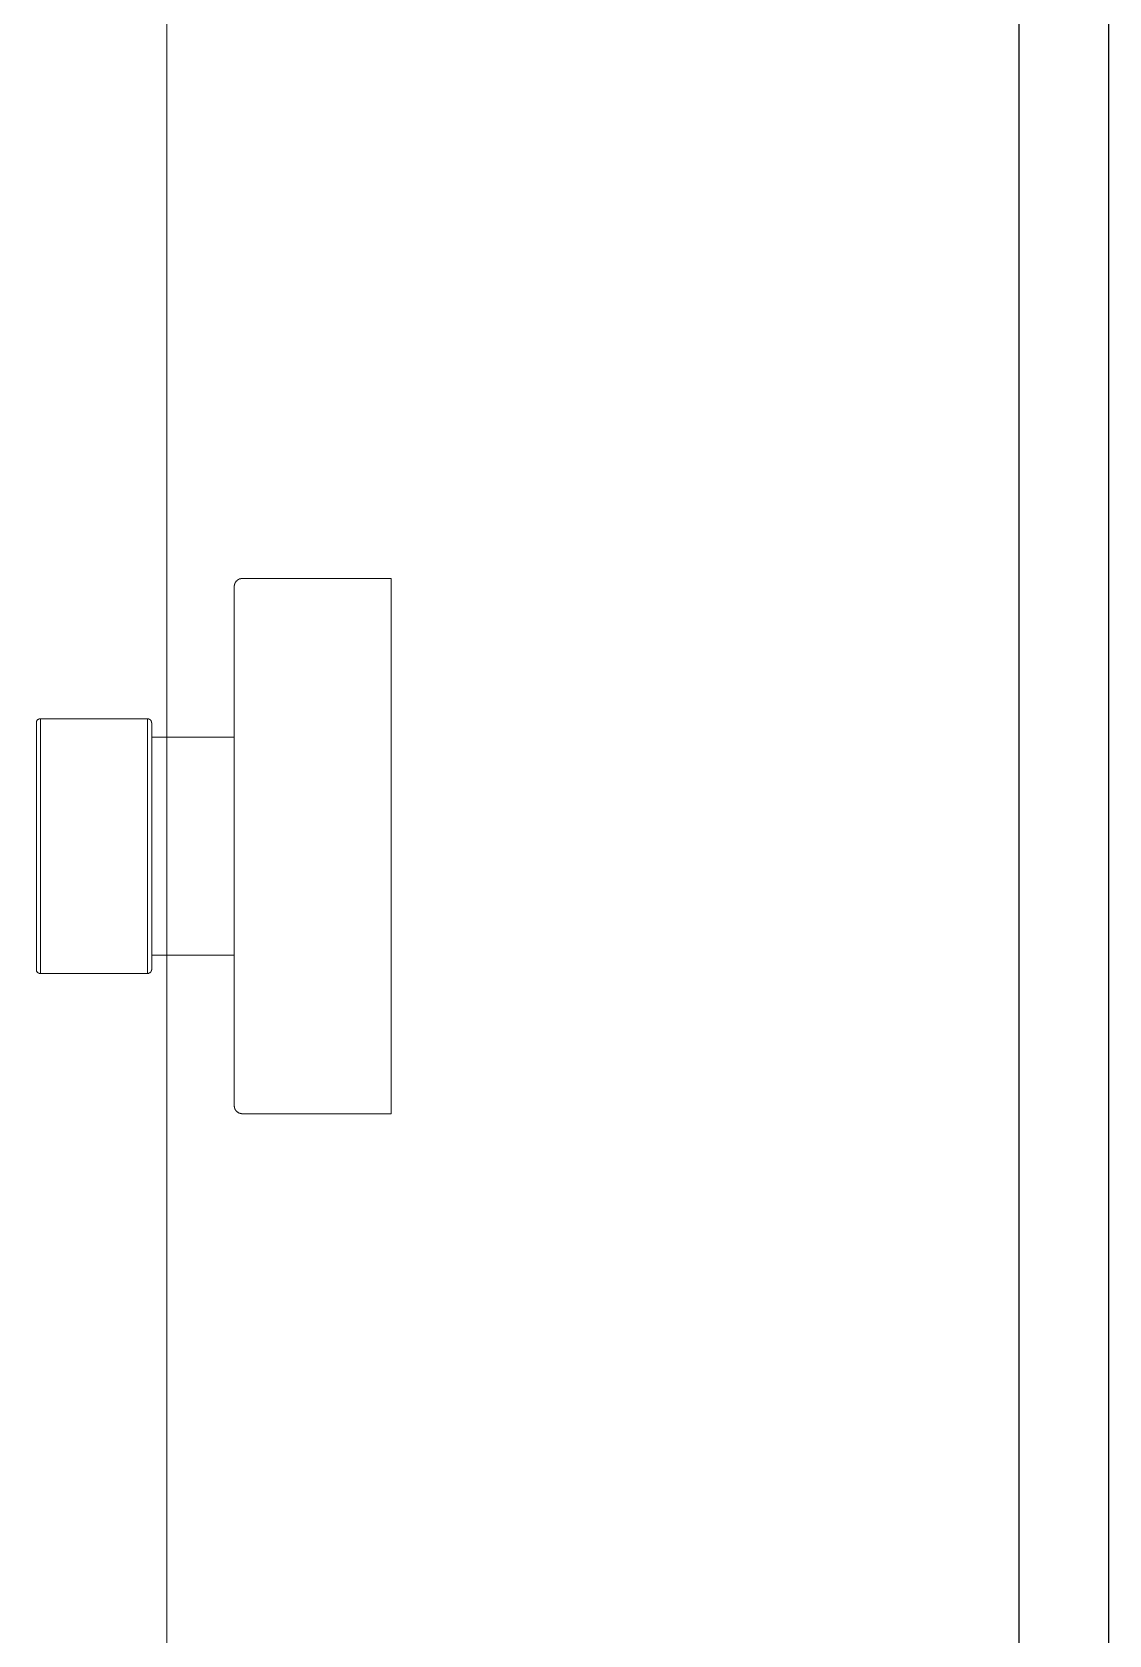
# Model space of a CAD drawing. Header units: millimetres. Extents: x -343543 to 400519, y -115663 to 104219.
# Drawn here: x -82406.5 to -82286.5, y 6072.7 to 6251.4 of the extents above; entities that cross this region are included whole.
import ezdxf

# ---------------------------------------------------------------- set-up
doc = ezdxf.new("R2010")
doc.units = ezdxf.units.MM
doc.layers.get('0').update_dxf_attribs({"color": 231, "lineweight": 0})
for name, color, linetype, lineweight in [('A-SYMBOLS', 10, 'Continuous', 13), ('XREF MAT BANG TUONG XAY$0$01.Xref _MB T1$0$A-FURN', 8, 'Continuous', 5), ('XREF MAT BANG TUONG XAY$0$01.Xref _MB T1$0$A-TEXT', 8, 'Continuous', 25)]:
    doc.layers.add(name, color=color, linetype=linetype, lineweight=lineweight)
doc.layers.add('XREF MAT BANG TUONG XAY$0$A-FNSH', color=8, linetype='Continuous')

# ---------------------------------------------------------------- blocks, each defined once
blk = doc.blocks.new('*U200')
at = {"color": 8}
for p, q in [((-38.44, -16.42), (-38.44, 0)), ((-96.43, -17.2), (-39.23, -17.2)), ((-53.85, -38.59), (-53.85, -26.61)), ((-53.85, -38.47), (-81.78, -38.47)), ((-81.47, -38.91), (-54.15, -38.91))]:
    blk.add_line(p, q, dxfattribs=at)
for points in [[(-97.18, 0), (-97.18, -16.48), (-97.16, -16.48), (-97.16, -16.6), (-97.13, -16.6), (-97.13, -16.65), (-97.1, -16.65), (-97.1, -16.71), (-97.07, -16.71), (-97.07, -16.76), (-97.04, -16.76), (-97.04, -16.81), (-97.02, -16.81), (-97.02, -16.85), (-96.99, -16.85), (-96.99, -16.87), (-96.96, -16.9), (-96.93, -16.93), (-96.9, -16.96), (-96.88, -16.98), (-96.85, -17.02), (-96.82, -17.02), (-96.82, -17.04), (-96.79, -17.04), (-96.79, -17.07), (-96.73, -17.07), (-96.73, -17.11), (-96.68, -17.11), (-96.68, -17.12), (-96.62, -17.12), (-96.62, -17.15), (-96.54, -17.15), (-96.54, -17.18), (-96.43, -17.18), (-96.43, -17.2)], [(-97.18, 0), (-38.44, 0)], [(-79.76, -26.25), (-79.76, -17.2)], [(-55.86, -17.2), (-55.86, -26.25)], [(-39.23, -17.2), (-39.2, -17.18), (-39.08, -17.18), (-39.08, -17.15), (-39, -17.15), (-39, -17.12), (-38.95, -17.12), (-38.95, -17.11), (-38.89, -17.11), (-38.89, -17.07), (-38.86, -17.07), (-38.83, -17.04), (-38.81, -17.04), (-38.81, -17.02), (-38.78, -17.02), (-38.78, -16.98), (-38.75, -16.98), (-38.75, -16.96), (-38.72, -16.96), (-38.7, -16.93), (-38.7, -16.9), (-38.67, -16.9), (-38.67, -16.87), (-38.64, -16.87), (-38.64, -16.85), (-38.61, -16.85), (-38.61, -16.81), (-38.59, -16.79), (-38.59, -16.76), (-38.55, -16.76), (-38.55, -16.71), (-38.52, -16.71), (-38.52, -16.65), (-38.5, -16.62), (-38.5, -16.57), (-38.47, -16.54), (-38.47, -16.42), (-38.44, -16.42)], [(-54.26, -26.25), (-81.36, -26.25), (-81.36, -26.28), (-81.5, -26.28), (-81.5, -26.3), (-81.55, -26.3), (-81.55, -26.33), (-81.58, -26.33), (-81.61, -26.36), (-81.64, -26.36), (-81.64, -26.38), (-81.66, -26.38), (-81.66, -26.42), (-81.7, -26.42), (-81.7, -26.45), (-81.72, -26.47), (-81.72, -26.49), (-81.75, -26.49), (-81.75, -26.58), (-81.78, -26.58)], [(-53.85, -26.61), (-53.88, -26.58), (-53.88, -26.53), (-53.9, -26.53), (-53.9, -26.47), (-53.93, -26.47), (-53.93, -26.45), (-53.96, -26.42), (-53.96, -26.38), (-53.99, -26.38), (-53.99, -26.36), (-54.05, -26.36), (-54.05, -26.33), (-54.07, -26.33), (-54.07, -26.3), (-54.15, -26.3), (-54.15, -26.28), (-54.26, -26.28), (-54.26, -26.25)], [(-81.78, -26.58), (-81.78, -38.62), (-81.75, -38.62), (-81.75, -38.69), (-81.72, -38.69), (-81.72, -38.73), (-81.7, -38.73), (-81.7, -38.79), (-81.66, -38.79), (-81.66, -38.81), (-81.64, -38.81), (-81.64, -38.83), (-81.58, -38.83), (-81.58, -38.87), (-81.55, -38.87), (-81.55, -38.9), (-81.5, -38.9), (-81.47, -38.91)], [(-81.78, -26.72), (-53.85, -26.72)], [(-54.15, -38.91), (-54.15, -38.9), (-54.1, -38.9), (-54.07, -38.87), (-54.05, -38.87), (-54.05, -38.83), (-54.01, -38.83), (-54.01, -38.81), (-53.99, -38.81), (-53.96, -38.79), (-53.96, -38.76), (-53.93, -38.76), (-53.93, -38.73), (-53.9, -38.73), (-53.9, -38.67), (-53.88, -38.67), (-53.88, -38.59), (-53.85, -38.59)]]:
    blk.add_lwpolyline(points, dxfattribs=at)
blk = doc.blocks.new('XREF MAT BANG TUONG XAY$0$01.Xref _MB T1$0$Phong tam')
at = {"layer": 'XREF MAT BANG TUONG XAY$0$01.Xref _MB T1$0$A-FURN', "color": 8, "xscale": 1.016, "yscale": 1.016, "zscale": 1.016, "rotation": 270}
blk.add_blockref('*U200', (-305, 3091.71), dxfattribs=at)
at = {"layer": 'XREF MAT BANG TUONG XAY$0$01.Xref _MB T1$0$A-FURN', "color": 8, "elevation": 0}
blk.add_lwpolyline([(-330, 3585), (-235, 3585), (-235, 2605), (-330, 2605)], close=True, dxfattribs=at)
blk = doc.blocks.new('01.Xref _MB T1')
at = {"layer": 'XREF MAT BANG TUONG XAY$0$01.Xref _MB T1$0$A-TEXT', "color": 8}
blk.add_blockref('XREF MAT BANG TUONG XAY$0$01.Xref _MB T1$0$Phong tam', (8605.00011, 2999.99999), dxfattribs=at)
at = {"layer": 'XREF MAT BANG TUONG XAY$0$A-FNSH', "color": 8}
for points in [[(6820.00011, 4134.99998), (6820.00011, 4479.99998), (8370.00011, 4480.00014), (8370.00011, 5459.99999), (7175.00045, 5459.99999), (7175.00045, 5604.99999), (8370.00011, 5604.99999), (8370.00011, 6584.99999), (7175.00011, 6584.99999), (7175.00011, 6729.99999), (8370.00011, 6729.99999), (8370.00011, 7709.99999), (7175.0007, 7709.99999), (7175.0007, 7854.99999), (8370.00011, 7854.99999), (8370.00011, 8834.99999), (7175.00074, 8834.99999), (7175.00074, 8979.99999), (8369.99998, 8980.00015), (8369.99087, 9964.99999), (7025.00011, 9964.99999), (7025.00011, 10224.99999), (8379.98706, 10224.99999)], [(6830.00011, 4144.99998), (6830.00011, 4469.99998), (8380.00011, 4470.00014), (8380.00011, 5469.99999), (7185.00045, 5469.99999), (7185.00045, 5594.99999), (8380.00011, 5594.99999), (8380.00011, 6594.99999), (7185.00011, 6594.99999), (7185.00011, 6719.99999), (8380.00011, 6719.99999), (8380.00011, 7719.99999), (7185.0007, 7719.99999), (7185.0007, 7844.99999), (8380.00011, 7844.99999), (8380.00011, 8844.99999), (7185.00074, 8844.99999), (7185.00074, 8969.99999), (8380.00007, 8970.00015), (8379.99078, 9974.99999), (7035.00011, 9974.99999), (7035.00011, 10214.99999), (8379.98522, 10214.99999)]]:
    blk.add_lwpolyline(points, dxfattribs=at)

msp = doc.modelspace()

# ---------------------------------------------------------------- block references
at = {"layer": 'A-SYMBOLS'}
msp.add_blockref('01.Xref _MB T1', (-90666.54, 0), dxfattribs=at)

doc.saveas('drawing.dxf')
